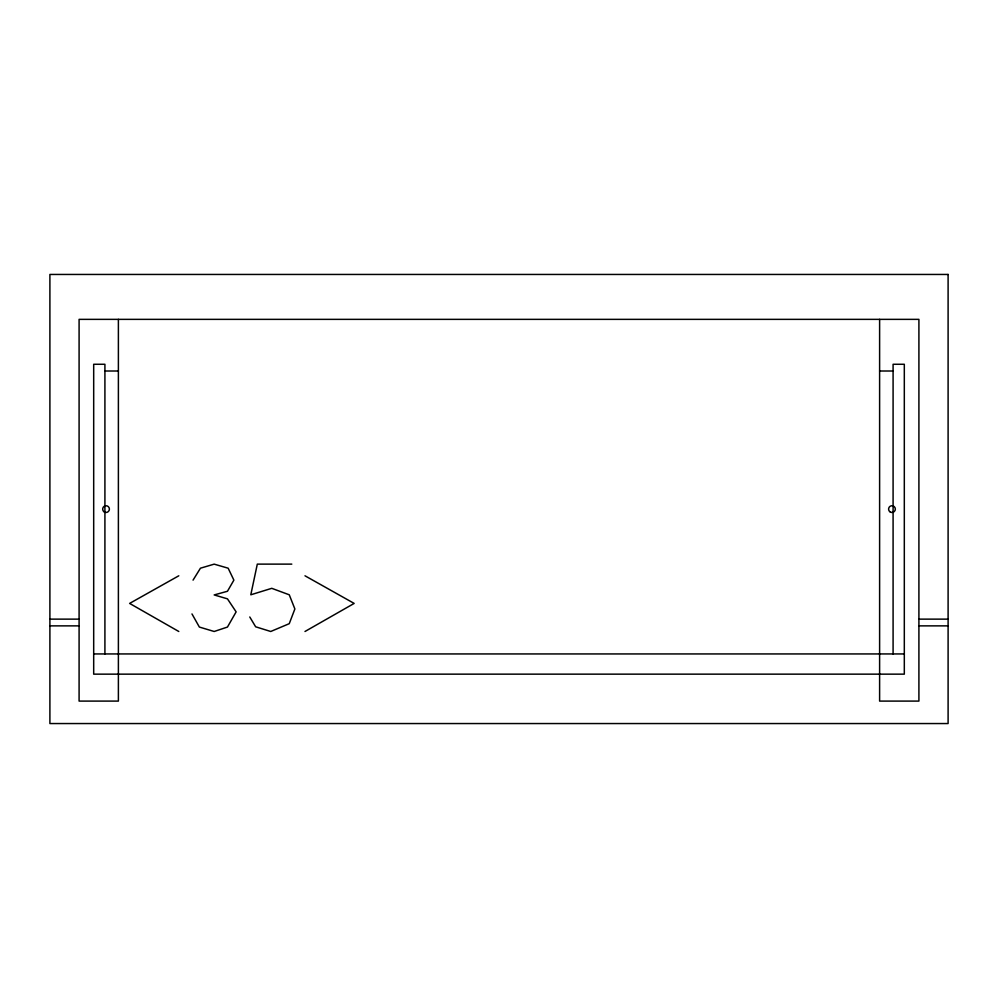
<?xml version="1.0" encoding="UTF-8"?>
<svg xmlns="http://www.w3.org/2000/svg" width="998" height="998" viewBox="0 0 998 998"><rect width="100%" height="100%" fill="white"/><g stroke="black" fill="none" stroke-linecap="round" stroke-linejoin="round"><path stroke-width="1.5" d="M193.051 580.137L200.448 568.199L214.171 564.144L228.155 568.199L233.881 580.137L227.457 591.265L214.171 594.933L227.457 598.85L236.127 611.874L227.457 627.056L214.171 631.485L199.363 627.056L191.978 613.932M304.989 631.485L354.165 603.416L304.989 575.796M178.792 575.796L129.615 603.416L178.792 631.485M104.915 371.006L118.388 371.006M879.612 371.006L893.085 371.006M291.803 564.12L257.309 564.12L250.797 594.796L271.755 588.321L289.258 594.796L294.872 608.955L289.258 623.675L270.732 631.485L255.65 626.794L249.774 616.989M49.9 619.134L79.091 619.134M918.909 619.134L948.1 619.134M49.9 625.871L79.091 625.871M918.909 625.871L948.1 625.871M93.687 653.94L904.313 653.94M893.085 653.94L893.085 364.27L904.313 364.27L904.313 674.149L93.687 674.149L93.687 364.27L104.915 364.27L104.915 653.94M879.612 319.36L879.612 701.095L918.909 701.095L918.909 319.36L79.091 319.36L79.091 701.095L118.388 701.095L118.388 319.36M948.1 274.45L49.9 274.45L49.9 723.55L948.1 723.55L948.1 274.45M890.278 512.024A3.368 3.368 0 0 0 895.331 509.105A3.368 3.368 0 0 0 890.278 506.186A3.368 3.368 0 0 0 890.278 512.024M104.353 512.024A3.368 3.368 0 0 0 109.406 509.105A3.368 3.368 0 0 0 104.353 506.186A3.368 3.368 0 0 0 104.353 512.024"/></g></svg>
